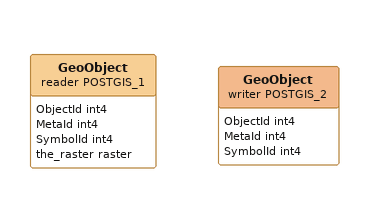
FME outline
GeoObject (reader POSTGIS_1)
    attributes: ObjectId int4, MetaId int4, SymbolId int4, the_raster raster
GeoObject (writer POSTGIS_2)
    attributes: ObjectId int4, MetaId int4, SymbolId int4
